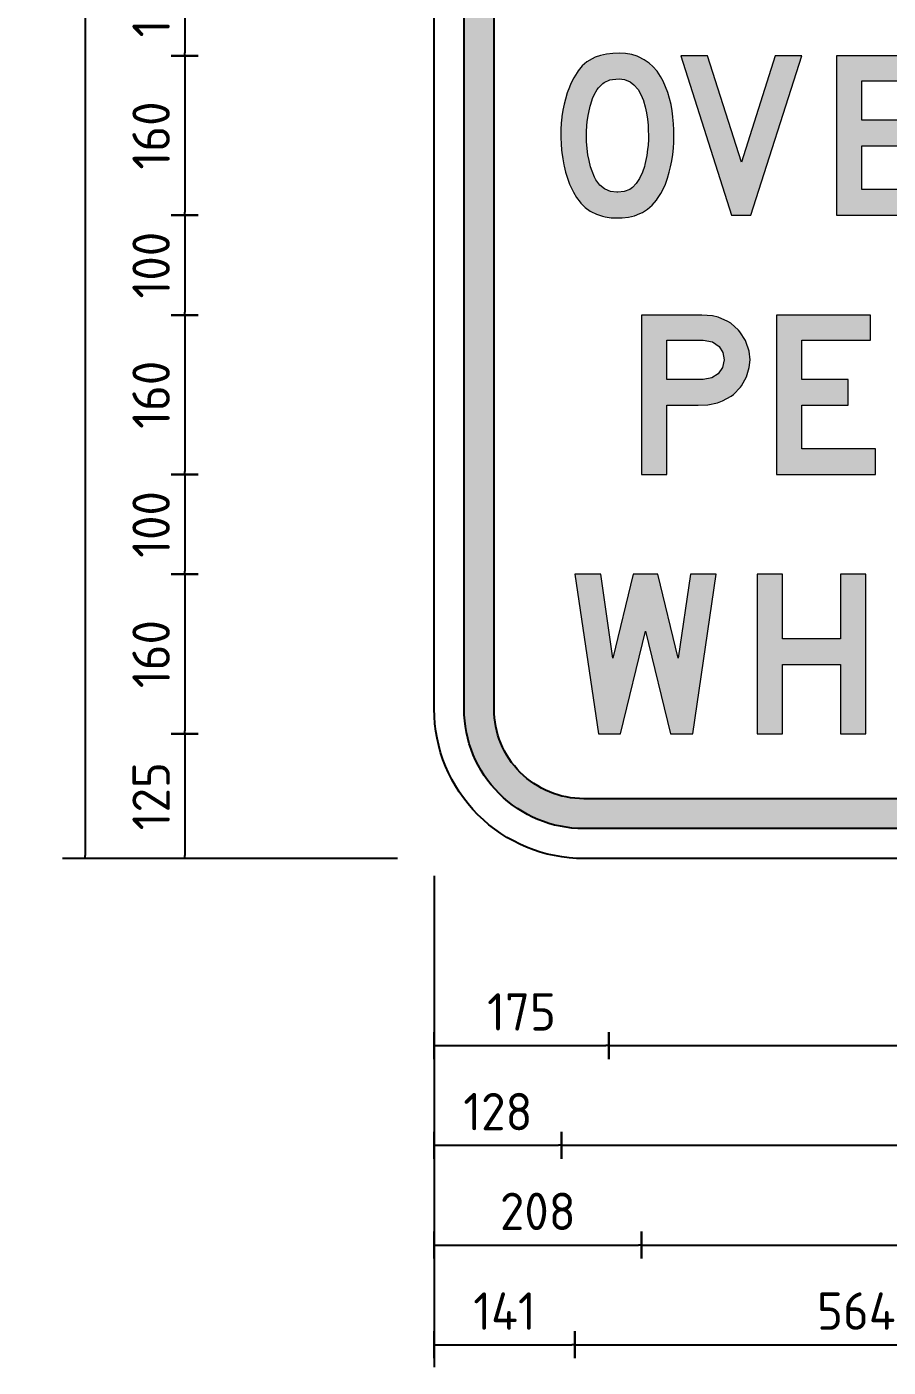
# Model space of a CAD drawing. Header units: inches. Extents: x 0 to 420, y 0 to 297.
# Drawn here: x 85.3 to 142.9, y 116.8 to 206.4 of the extents above; entities that cross this region are included whole.
import ezdxf

# ---------------------------------------------------------------- set-up
doc = ezdxf.new("R2010")
doc.units = ezdxf.units.IN
doc.header["$MEASUREMENT"] = 0
for name, color, linetype in [('L25', 1, 'Continuous'), ('L35', 3, 'Continuous'), ('T25', 1, 'Continuous')]:
    doc.layers.add(name, color=color, linetype=linetype)
doc.styles.add('ISO', font='iso3098b.shx')
doc.dimstyles.new('SIGNSDIM', dxfattribs={"dimtxt": 2.5, "dimasz": 0.2, "dimexe": 1.5, "dimexo": 2, "dimgap": 1, "dimtad": 1, "dimdec": 4, "dimlfac": 15, "dimrnd": 1, "dimdsep": 46, "dimtxsty": 'ISO', "dimblk": 'SGNDIM', "dimcen": 2.5, "dimse2": 1, "dimadec": 0, "dimazin": 0, "dimtfac": 1, "dimtdec": 4, "dimtix": 1, "dimtmove": 0, "dimatfit": 3, "dimldrblk": 'SGNDIM', "dimfxl": 1, "dimtolj": 1, "dimtzin": 0, "dimarcsym": 0})

# ---------------------------------------------------------------- blocks, each defined once
blk = doc.blocks.new('SGNDIM')
for p, q in [((0, 4.5), (0, -4.5)), ((0, 0), (-1, 0))]:
    blk.add_line(p, q)
blk = doc.blocks.new('*D3')
at = {"layer": 'DEFPOINTS', "color": 0, "transparency": 16777216}
for p in [(106.967, 159.094), (95.856, 150.761), (106.967, 150.761)]:
    blk.add_point(p, dxfattribs=at)
at = {"layer": 'T25', "color": 0, "lineweight": -2, "transparency": 16777216}
for p, q in [((95.856, 158.894), (95.856, 150.961)), ((104.967, 150.761), (94.356, 150.761))]:
    blk.add_line(p, q, dxfattribs=at)
at = {"layer": 'T25', "color": 0, "lineweight": -2, "transparency": 16777216, "xscale": 0.2, "yscale": 0.2, "zscale": 0.2}
for p, rotation in [((95.856, 159.094), 90), ((95.856, 150.761), 270)]:
    blk.add_blockref('SGNDIM', p, dxfattribs=dict(at, rotation=rotation))
at = {"layer": 'T25', "color": 0, "transparency": 16777216, "insert": (93.606, 154.928), "char_height": 2.5, "attachment_point": 5, "rotation": 90, "style": 'ISO'}
blk.add_mtext('\\A1;125', dxfattribs=at)
blk = doc.blocks.new('*D4')
at = {"layer": 'DEFPOINTS', "color": 0, "transparency": 16777216}
for p in [(113.634, 169.761), (95.856, 159.094), (113.634, 159.094)]:
    blk.add_point(p, dxfattribs=at)
at = {"layer": 'T25', "color": 0, "lineweight": -2, "transparency": 16777216}
blk.add_line((95.856, 169.561), (95.856, 159.294), dxfattribs=at)
at = {"layer": 'T25', "color": 0, "lineweight": -2, "transparency": 16777216, "xscale": 0.2, "yscale": 0.2, "zscale": 0.2}
for p, rotation in [((95.856, 169.761), 90), ((95.856, 159.094), 270)]:
    blk.add_blockref('SGNDIM', p, dxfattribs=dict(at, rotation=rotation))
at = {"layer": 'T25', "color": 0, "transparency": 16777216, "insert": (93.606, 164.428), "char_height": 2.5, "attachment_point": 5, "rotation": 90, "style": 'ISO'}
blk.add_mtext('\\A1;160', dxfattribs=at)
blk = doc.blocks.new('*D5')
at = {"layer": 'DEFPOINTS', "color": 0, "transparency": 16777216}
for p in [(106.967, 176.428), (95.856, 169.761), (106.967, 169.761)]:
    blk.add_point(p, dxfattribs=at)
at = {"layer": 'T25', "color": 0, "lineweight": -2, "transparency": 16777216}
blk.add_line((95.856, 176.228), (95.856, 169.961), dxfattribs=at)
at = {"layer": 'T25', "color": 0, "lineweight": -2, "transparency": 16777216, "xscale": 0.2, "yscale": 0.2, "zscale": 0.2}
for p, rotation in [((95.856, 176.428), 90), ((95.856, 169.761), 270)]:
    blk.add_blockref('SGNDIM', p, dxfattribs=dict(at, rotation=rotation))
at = {"layer": 'T25', "color": 0, "transparency": 16777216, "insert": (93.606, 173.094), "char_height": 2.5, "attachment_point": 5, "rotation": 90, "style": 'ISO'}
blk.add_mtext('\\A1;100', dxfattribs=at)
blk = doc.blocks.new('*D6')
at = {"layer": 'DEFPOINTS', "color": 0, "transparency": 16777216}
for p in [(113.634, 187.094), (95.856, 176.428), (113.634, 176.428)]:
    blk.add_point(p, dxfattribs=at)
at = {"layer": 'T25', "color": 0, "lineweight": -2, "transparency": 16777216}
blk.add_line((95.856, 186.894), (95.856, 176.628), dxfattribs=at)
at = {"layer": 'T25', "color": 0, "lineweight": -2, "transparency": 16777216, "xscale": 0.2, "yscale": 0.2, "zscale": 0.2}
for p, rotation in [((95.856, 187.094), 90), ((95.856, 176.428), 270)]:
    blk.add_blockref('SGNDIM', p, dxfattribs=dict(at, rotation=rotation))
at = {"layer": 'T25', "color": 0, "transparency": 16777216, "insert": (93.606, 181.761), "char_height": 2.5, "attachment_point": 5, "rotation": 90, "style": 'ISO'}
blk.add_mtext('\\A1;160', dxfattribs=at)
blk = doc.blocks.new('*D7')
at = {"layer": 'DEFPOINTS', "color": 0, "transparency": 16777216}
for p in [(106.967, 193.761), (95.856, 187.094), (106.967, 187.094)]:
    blk.add_point(p, dxfattribs=at)
at = {"layer": 'T25', "color": 0, "lineweight": -2, "transparency": 16777216}
blk.add_line((95.856, 193.561), (95.856, 187.294), dxfattribs=at)
at = {"layer": 'T25', "color": 0, "lineweight": -2, "transparency": 16777216, "xscale": 0.2, "yscale": 0.2, "zscale": 0.2}
for p, rotation in [((95.856, 193.761), 90), ((95.856, 187.094), 270)]:
    blk.add_blockref('SGNDIM', p, dxfattribs=dict(at, rotation=rotation))
at = {"layer": 'T25', "color": 0, "transparency": 16777216, "insert": (93.606, 190.428), "char_height": 2.5, "attachment_point": 5, "rotation": 90, "style": 'ISO'}
blk.add_mtext('\\A1;100', dxfattribs=at)
blk = doc.blocks.new('*D8')
at = {"layer": 'DEFPOINTS', "color": 0, "transparency": 16777216}
for p in [(113.634, 204.428), (95.856, 193.761), (113.634, 193.761)]:
    blk.add_point(p, dxfattribs=at)
at = {"layer": 'T25', "color": 0, "lineweight": -2, "transparency": 16777216}
blk.add_line((95.856, 204.228), (95.856, 193.961), dxfattribs=at)
at = {"layer": 'T25', "color": 0, "lineweight": -2, "transparency": 16777216, "xscale": 0.2, "yscale": 0.2, "zscale": 0.2}
for p, rotation in [((95.856, 204.428), 90), ((95.856, 193.761), 270)]:
    blk.add_blockref('SGNDIM', p, dxfattribs=dict(at, rotation=rotation))
at = {"layer": 'T25', "color": 0, "transparency": 16777216, "insert": (93.606, 199.094), "char_height": 2.5, "attachment_point": 5, "rotation": 90, "style": 'ISO'}
blk.add_mtext('\\A1;160', dxfattribs=at)
blk = doc.blocks.new('*D11')
at = {"layer": 'DEFPOINTS', "color": 0, "transparency": 16777216}
for p in [(112.523, 133.271), (121.922, 133.271), (121.922, 118.261)]:
    blk.add_point(p, dxfattribs=at)
at = {"layer": 'T25', "color": 0, "lineweight": -2, "transparency": 16777216}
for p, q in [((112.523, 131.271), (112.523, 116.761)), ((112.723, 118.261), (121.722, 118.261))]:
    blk.add_line(p, q, dxfattribs=at)
at = {"layer": 'T25', "color": 0, "lineweight": -2, "transparency": 16777216, "xscale": 0.2, "yscale": 0.2, "zscale": 0.2, "rotation": 180}
blk.add_blockref('SGNDIM', (112.523, 118.261), dxfattribs=at)
at = {"layer": 'T25', "color": 0, "lineweight": -2, "transparency": 16777216, "xscale": 0.2, "yscale": 0.2, "zscale": 0.2}
blk.add_blockref('SGNDIM', (121.922, 118.261), dxfattribs=at)
at = {"layer": 'T25', "color": 0, "transparency": 16777216, "insert": (117.222, 120.511), "char_height": 2.5, "attachment_point": 5, "style": 'ISO'}
blk.add_mtext('\\A1;141', dxfattribs=at)
blk = doc.blocks.new('*D13')
at = {"layer": 'DEFPOINTS', "color": 0, "transparency": 16777216}
for p in [(126.373, 186.061), (198.672, 186.061), (198.672, 124.928)]:
    blk.add_point(p, dxfattribs=at)
at = {"layer": 'T25', "color": 0, "lineweight": -2, "transparency": 16777216}
blk.add_line((126.573, 124.928), (198.472, 124.928), dxfattribs=at)
at = {"layer": 'T25', "color": 0, "lineweight": -2, "transparency": 16777216, "xscale": 0.2, "yscale": 0.2, "zscale": 0.2, "rotation": 180}
blk.add_blockref('SGNDIM', (126.373, 124.928), dxfattribs=at)
at = {"layer": 'T25', "color": 0, "lineweight": -2, "transparency": 16777216, "xscale": 0.2, "yscale": 0.2, "zscale": 0.2}
blk.add_blockref('SGNDIM', (198.672, 124.928), dxfattribs=at)
at = {"layer": 'T25', "color": 0, "transparency": 16777216, "insert": (162.523, 127.178), "char_height": 2.5, "attachment_point": 5, "style": 'ISO'}
blk.add_mtext('\\A1;1084', dxfattribs=at)
blk = doc.blocks.new('*D14')
at = {"layer": 'DEFPOINTS', "color": 0, "transparency": 16777216}
for p in [(112.523, 131.793), (126.373, 131.793), (126.373, 124.928)]:
    blk.add_point(p, dxfattribs=at)
at = {"layer": 'T25', "color": 0, "lineweight": -2, "transparency": 16777216}
for p, q in [((112.523, 129.793), (112.523, 123.428)), ((112.723, 124.928), (126.173, 124.928))]:
    blk.add_line(p, q, dxfattribs=at)
at = {"layer": 'T25', "color": 0, "lineweight": -2, "transparency": 16777216, "xscale": 0.2, "yscale": 0.2, "zscale": 0.2, "rotation": 180}
blk.add_blockref('SGNDIM', (112.523, 124.928), dxfattribs=at)
at = {"layer": 'T25', "color": 0, "lineweight": -2, "transparency": 16777216, "xscale": 0.2, "yscale": 0.2, "zscale": 0.2}
blk.add_blockref('SGNDIM', (126.373, 124.928), dxfattribs=at)
at = {"layer": 'T25', "color": 0, "transparency": 16777216, "insert": (119.448, 127.178), "char_height": 2.5, "attachment_point": 5, "style": 'ISO'}
blk.add_mtext('\\A1;208', dxfattribs=at)
blk = doc.blocks.new('*D16')
at = {"layer": 'DEFPOINTS', "color": 0, "transparency": 16777216}
for p in [(121.036, 144.871), (204.009, 144.871), (204.009, 131.594)]:
    blk.add_point(p, dxfattribs=at)
at = {"layer": 'T25', "color": 0, "lineweight": -2, "transparency": 16777216}
blk.add_line((121.236, 131.594), (203.809, 131.594), dxfattribs=at)
at = {"layer": 'T25', "color": 0, "lineweight": -2, "transparency": 16777216, "xscale": 0.2, "yscale": 0.2, "zscale": 0.2, "rotation": 180}
blk.add_blockref('SGNDIM', (121.036, 131.594), dxfattribs=at)
at = {"layer": 'T25', "color": 0, "lineweight": -2, "transparency": 16777216, "xscale": 0.2, "yscale": 0.2, "zscale": 0.2}
blk.add_blockref('SGNDIM', (204.009, 131.594), dxfattribs=at)
at = {"layer": 'T25', "color": 0, "transparency": 16777216, "insert": (162.523, 133.844), "char_height": 2.5, "attachment_point": 5, "style": 'ISO'}
blk.add_mtext('\\A1;1245', dxfattribs=at)
blk = doc.blocks.new('*D17')
at = {"layer": 'DEFPOINTS', "color": 0, "transparency": 16777216}
for p in [(112.523, 141.322), (121.036, 141.322), (121.036, 131.594)]:
    blk.add_point(p, dxfattribs=at)
at = {"layer": 'T25', "color": 0, "lineweight": -2, "transparency": 16777216}
for p, q in [((112.523, 139.322), (112.523, 130.094)), ((112.723, 131.594), (120.836, 131.594))]:
    blk.add_line(p, q, dxfattribs=at)
at = {"layer": 'T25', "color": 0, "lineweight": -2, "transparency": 16777216, "xscale": 0.2, "yscale": 0.2, "zscale": 0.2, "rotation": 180}
blk.add_blockref('SGNDIM', (112.523, 131.594), dxfattribs=at)
at = {"layer": 'T25', "color": 0, "lineweight": -2, "transparency": 16777216, "xscale": 0.2, "yscale": 0.2, "zscale": 0.2}
blk.add_blockref('SGNDIM', (121.036, 131.594), dxfattribs=at)
at = {"layer": 'T25', "color": 0, "transparency": 16777216, "insert": (116.779, 133.844), "char_height": 2.5, "attachment_point": 5, "style": 'ISO'}
blk.add_mtext('\\A1;128', dxfattribs=at)
blk = doc.blocks.new('*D18')
at = {"layer": 'DEFPOINTS', "color": 0, "transparency": 16777216}
for p in [(112.066, 270.761), (89.189, 150.761), (112.066, 150.761)]:
    blk.add_point(p, dxfattribs=at)
at = {"layer": 'T25', "color": 0, "lineweight": -2, "transparency": 16777216}
for p, q in [((110.066, 270.761), (87.689, 270.761)), ((89.189, 270.561), (89.189, 150.961)), ((110.066, 150.761), (87.689, 150.761))]:
    blk.add_line(p, q, dxfattribs=at)
at = {"layer": 'T25', "color": 0, "lineweight": -2, "transparency": 16777216, "xscale": 0.2, "yscale": 0.2, "zscale": 0.2}
for p, rotation in [((89.189, 270.761), 90), ((89.189, 150.761), 270)]:
    blk.add_blockref('SGNDIM', p, dxfattribs=dict(at, rotation=rotation))
at = {"layer": 'T25', "color": 0, "transparency": 16777216, "insert": (86.939, 210.761), "char_height": 2.5, "attachment_point": 5, "rotation": 90, "style": 'ISO'}
blk.add_mtext('\\A1;1800', dxfattribs=at)
blk = doc.blocks.new('*D20')
at = {"layer": 'DEFPOINTS', "color": 0, "transparency": 16777216}
for p in [(103.17, 211.45), (95.856, 204.428), (103.17, 204.428)]:
    blk.add_point(p, dxfattribs=at)
at = {"layer": 'T25', "color": 0, "lineweight": -2, "transparency": 16777216}
blk.add_line((95.856, 211.25), (95.856, 204.628), dxfattribs=at)
at = {"layer": 'T25', "color": 0, "lineweight": -2, "transparency": 16777216, "xscale": 0.2, "yscale": 0.2, "zscale": 0.2}
for p, rotation in [((95.856, 211.45), 90), ((95.856, 204.428), 270)]:
    blk.add_blockref('SGNDIM', p, dxfattribs=dict(at, rotation=rotation))
at = {"layer": 'T25', "color": 0, "transparency": 16777216, "insert": (93.606, 207.939), "char_height": 2.5, "attachment_point": 5, "rotation": 90, "style": 'ISO'}
blk.add_mtext('\\A1;105', dxfattribs=at)
blk = doc.blocks.new('*D23')
at = {"layer": 'DEFPOINTS', "color": 0, "transparency": 16777216}
for p in [(124.196, 150.526), (200.849, 150.526), (200.849, 138.261)]:
    blk.add_point(p, dxfattribs=at)
at = {"layer": 'T25', "color": 0, "lineweight": -2, "transparency": 16777216}
blk.add_line((124.396, 138.261), (200.649, 138.261), dxfattribs=at)
at = {"layer": 'T25', "color": 0, "lineweight": -2, "transparency": 16777216, "xscale": 0.2, "yscale": 0.2, "zscale": 0.2, "rotation": 180}
blk.add_blockref('SGNDIM', (124.196, 138.261), dxfattribs=at)
at = {"layer": 'T25', "color": 0, "lineweight": -2, "transparency": 16777216, "xscale": 0.2, "yscale": 0.2, "zscale": 0.2}
blk.add_blockref('SGNDIM', (200.849, 138.261), dxfattribs=at)
at = {"layer": 'T25', "color": 0, "transparency": 16777216, "insert": (162.523, 140.511), "char_height": 2.5, "attachment_point": 5, "style": 'ISO'}
blk.add_mtext('\\A1;1150', dxfattribs=at)
blk = doc.blocks.new('*D24')
at = {"layer": 'DEFPOINTS', "color": 0, "transparency": 16777216}
for p in [(112.523, 151.599), (124.196, 151.599), (124.196, 138.261)]:
    blk.add_point(p, dxfattribs=at)
at = {"layer": 'T25', "color": 0, "lineweight": -2, "transparency": 16777216}
for p, q in [((112.523, 149.599), (112.523, 136.761)), ((112.723, 138.261), (123.996, 138.261))]:
    blk.add_line(p, q, dxfattribs=at)
at = {"layer": 'T25', "color": 0, "lineweight": -2, "transparency": 16777216, "xscale": 0.2, "yscale": 0.2, "zscale": 0.2, "rotation": 180}
blk.add_blockref('SGNDIM', (112.523, 138.261), dxfattribs=at)
at = {"layer": 'T25', "color": 0, "lineweight": -2, "transparency": 16777216, "xscale": 0.2, "yscale": 0.2, "zscale": 0.2}
blk.add_blockref('SGNDIM', (124.196, 138.261), dxfattribs=at)
at = {"layer": 'T25', "color": 0, "transparency": 16777216, "insert": (118.359, 140.511), "char_height": 2.5, "attachment_point": 5, "style": 'ISO'}
blk.add_mtext('\\A1;175', dxfattribs=at)
blk = doc.blocks.new('*D27')
at = {"layer": 'DEFPOINTS', "color": 0, "transparency": 16777216}
for p in [(121.922, 132.028), (159.546, 132.028), (159.546, 118.261)]:
    blk.add_point(p, dxfattribs=at)
at = {"layer": 'T25', "color": 0, "lineweight": -2, "transparency": 16777216}
blk.add_line((122.122, 118.261), (159.346, 118.261), dxfattribs=at)
at = {"layer": 'T25', "color": 0, "lineweight": -2, "transparency": 16777216, "xscale": 0.2, "yscale": 0.2, "zscale": 0.2, "rotation": 180}
blk.add_blockref('SGNDIM', (121.922, 118.261), dxfattribs=at)
at = {"layer": 'T25', "color": 0, "lineweight": -2, "transparency": 16777216, "xscale": 0.2, "yscale": 0.2, "zscale": 0.2}
blk.add_blockref('SGNDIM', (159.546, 118.261), dxfattribs=at)
at = {"layer": 'T25', "color": 0, "transparency": 16777216, "insert": (140.734, 120.511), "char_height": 2.5, "attachment_point": 5, "style": 'ISO'}
blk.add_mtext('\\A1;564', dxfattribs=at)

msp = doc.modelspace()

# ---------------------------------------------------------------- hatches: boundary and pattern name
at = {"layer": 'L25'}
h = msp.add_hatch(color=256, dxfattribs=at)
edge = h.paths.add_edge_path(flags=16)
edge.add_line((116.5225119, 160.7609522), (116.5225119, 260.7609522))
edge.add_arc((122.5225119, 260.7609522), 6, 90, 180, ccw=False)
edge.add_line((122.5225119, 266.7609522), (202.5225119, 266.7609522))
edge.add_arc((202.5225119, 260.7609522), 6, 0, 90, ccw=False)
edge.add_line((208.5225119, 260.7609522), (208.5225119, 160.7609522))
edge.add_arc((202.5225119, 160.7609522), 6, -90, 0, ccw=False)
edge.add_line((202.5225119, 154.7609522), (122.5225119, 154.7609522))
edge.add_arc((122.5225119, 160.7609522), 6, 180, 270, ccw=False)
edge = h.paths.add_edge_path()
edge.add_line((114.5225119, 160.7609522), (114.5225119, 260.7609522))
edge.add_arc((122.5225119, 260.7609522), 8, 90, 180, ccw=False)
edge.add_line((122.5225119, 268.7609522), (202.5225119, 268.7609522))
edge.add_arc((202.5225119, 260.7609522), 8, 0, 90, ccw=False)
edge.add_line((210.5225119, 260.7609522), (210.5225119, 160.7609522))
edge.add_arc((202.5225119, 160.7609522), 8, -90, 0, ccw=False)
edge.add_line((202.5225119, 152.7609522), (122.5225119, 152.7609522))
edge.add_arc((122.5225119, 160.7609522), 8, 180, 270, ccw=False)
h = msp.add_hatch(color=256, dxfattribs=at)
h.paths.add_polyline_path([(127.6755246, 195.2154976), (127.8710937, 195.6066359), (127.9729526, 195.8470229), (128.1155551, 196.2340869), (128.2377858, 196.6455969), (128.3233473, 196.9959916), (128.4048345, 197.4034273), (128.4700242, 197.8271605), (128.4700242, 197.8312348), (128.5148421, 198.2427449), (128.5392882, 198.6583293), (128.547437, 199.0779881), (128.5433626, 199.4691263), (128.5189165, 199.8847107), (128.4822472, 200.3125182), (128.4822472, 200.3369644), (128.4292806, 200.7484744), (128.3518678, 201.1599845), (128.2581576, 201.5633458), (128.1400013, 201.9626328), (127.9933244, 202.3537711), (127.8262758, 202.7286119), (127.6470041, 203.0464118), (127.4147657, 203.3886578), (127.1458581, 203.6983089), (126.8891736, 203.9264729), (126.551002, 204.1627856), (126.1761612, 204.3583548), (126.0987484, 204.3909496), (125.7239075, 204.509106), (125.3164718, 204.57837), (124.8764413, 204.6028162), (124.4527082, 204.5865187), (124.028975, 204.5376265), (123.6378368, 204.4479906), (123.2792933, 204.3257599), (123.0715011, 204.2279753), (122.7333295, 204.0120344), (122.4236784, 203.7431268), (122.1506964, 203.4171783), (122.0692093, 203.3030963), (121.8573427, 202.9567759), (121.6617736, 202.569712), (121.5599147, 202.3252506), (121.4173122, 201.9381867), (121.2910071, 201.530751), (121.2054456, 201.188505), (121.1239585, 200.7769949), (121.0628431, 200.3573362), (121.0587688, 200.3247413), (121.0139508, 199.9173056), (120.9895047, 199.5017212), (120.981356, 199.0779881), (120.981356, 198.9435343), (121.0017278, 198.5279499), (121.038397, 198.1082911), (121.0546944, 197.9575399), (121.1158098, 197.5419555), (121.1932225, 197.1385941), (121.20952, 197.0489583), (121.3073045, 196.6374482), (121.4295352, 196.2503843), (121.5762121, 195.8470229), (121.7391864, 195.4844052), (121.8247479, 195.3173565), (122.0406888, 194.9547388), (122.2770015, 194.6369389), (122.3218194, 194.5798979), (122.6192475, 194.2824699), (122.9492704, 194.0420828), (123.0022371, 194.0094879), (123.3689292, 193.8261419), (123.7722905, 193.6957624), (123.9474879, 193.6550189), (124.3508492, 193.5979779), (124.7908798, 193.5816804), (125.0923822, 193.5898292), (125.5161153, 193.6387214), (125.911328, 193.7324317), (126.2739457, 193.8709598), (126.4450687, 193.9565213), (126.7832404, 194.1724622), (127.0928915, 194.4413698), (127.3780965, 194.7673183), (127.4555093, 194.8732516)])
h.paths.add_polyline_path([(124.8764413, 202.8793632), (125.2512821, 202.8386196), (125.6138999, 202.6878684), (125.8746588, 202.4882249), (126.1476407, 202.1744994), (126.3432098, 201.8363278), (126.5021097, 201.4411151), (126.5102584, 201.416669), (126.6243404, 201.017382), (126.7139763, 200.6099463), (126.7750917, 200.1943619), (126.8158352, 199.7869262), (126.8321327, 199.4691263), (126.8443557, 199.0779881), (126.8402814, 198.8498241), (126.8158352, 198.4260909), (126.7873147, 198.1734808), (126.7343481, 197.7619707), (126.6936045, 197.5460298), (126.6039687, 197.1467428), (126.5754482, 197.0326608), (126.4450687, 196.6455969), (126.2494996, 196.2218638), (126.0294843, 195.8796178), (125.7809485, 195.618859), (125.5894538, 195.4925539), (125.2227616, 195.3499514), (124.7908798, 195.3010591), (124.7297644, 195.3010591), (124.3060313, 195.3581001), (123.9434135, 195.4966282), (123.90267, 195.5210744), (123.5970932, 195.7696102), (123.3363343, 196.1200049), (123.2344754, 196.3074253), (123.0715011, 196.7067123), (122.9777909, 197.0082147), (122.875932, 197.4197248), (122.7985192, 197.810863), (122.7455526, 198.2305218), (122.7455526, 198.2427449), (122.7129577, 198.6624036), (122.7007346, 199.0779881), (122.704809, 199.3387469), (122.7292551, 199.7584057), (122.7577756, 200.0110158), (122.818891, 200.4225259), (122.8555602, 200.6425412), (122.9492704, 201.0459025), (122.9859396, 201.1844306), (123.1122447, 201.5714946), (123.2263267, 201.8241047), (123.4259702, 202.1744994), (123.5074573, 202.2885814), (123.7926623, 202.5778607), (123.8822982, 202.6430504), (124.2612134, 202.8100991), (124.4445594, 202.8467683)], flags=16)
for points in [[(137.095438, 204.4276188), (135.3067952, 204.4276188), (133.0699732, 197.3178658), (130.7801846, 204.4276188), (129.015988, 204.4276188), (132.39363, 193.7609522), (133.6933499, 193.7609522)], [(145.7086287, 204.4276188), (139.4137471, 204.4276188), (139.4137471, 193.7609522), (146.0468003, 193.7609522), (146.0468003, 195.4844052), (141.1046053, 195.4844052), (141.1046053, 198.3975704), (144.2133397, 198.3975704), (144.2133397, 200.1169491), (141.1046053, 200.1169491), (141.1046053, 202.7530581), (145.7086287, 202.7530581)], [(141.6856076, 187.0942855), (135.3952397, 187.0942855), (135.3952397, 176.4276188), (142.0270847, 176.4276188), (142.0270847, 178.1529769), (137.0846528, 178.1529769), (137.0846528, 181.0645186), (140.1938917, 181.0645186), (140.1938917, 182.7808904), (137.0846528, 182.7808904), (137.0846528, 185.4138586), (141.6856076, 185.4138586)], [(126.6372559, 165.9527374), (128.3258039, 159.0997472), (129.8167559, 159.0997472), (131.3705794, 169.7609522), (129.6550864, 169.7609522), (128.8377573, 164.1474281), (127.4635666, 169.7609522), (125.8109451, 169.7609522), (124.4636993, 164.1474281), (123.6553519, 169.7609522), (121.9218956, 169.7609522), (123.502664, 159.0997472), (124.9846344, 159.0997472)], [(139.678595, 163.7342727), (139.678595, 159.0997472), (141.367143, 159.0997472), (141.367143, 169.7609522), (139.678595, 169.7609522), (139.678595, 165.4497657), (135.7985272, 165.4497657), (135.7985272, 169.7609522), (134.1099791, 169.7609522), (134.1099791, 159.0997472), (135.7985272, 159.0997472), (135.7985272, 163.7342727)]]:
    msp.add_hatch(color=256, dxfattribs=at).paths.add_polyline_path(points)
h = msp.add_hatch(color=256, dxfattribs=at)
h.paths.add_polyline_path([(132.9599687, 185.9710055), (132.86112, 186.0878266), (132.3489044, 186.5461249), (132.1512071, 186.662946), (131.5131841, 186.9415194), (131.1177895, 187.0313818), (130.4078766, 187.0942855), (126.3730549, 187.0942855), (126.3730549, 176.4276188), (128.062468, 176.4276188), (128.062468, 181.0645186), (130.1562619, 181.0645186), (130.8212436, 181.1004635), (131.4502804, 181.2352571), (131.7917575, 181.3610645), (132.3758631, 181.6755829), (132.5376154, 181.792404), (133.0048999, 182.2776609), (133.0588173, 182.3585371), (133.4002944, 182.9516289), (133.5800192, 183.589652), (133.6339367, 184.1018676), (133.571033, 184.6680007), (133.3553632, 185.31501), (133.3194183, 185.3868999)])
h.paths.add_polyline_path([(130.497739, 185.4138586), (131.1177895, 185.2970375), (131.5581153, 185.0004916), (131.8187162, 184.5871246), (131.8995924, 184.1018676), (131.8007437, 183.5806657), (131.5131841, 183.1672987), (131.0728583, 182.8887253), (130.497739, 182.7808904), (128.062468, 182.7808904), (128.062468, 185.4138586)], flags=16)

# ---------------------------------------------------------------- linework, layer by layer
for points in [[(114.5225119, 160.7609522), (114.5225119, 260.7609522, -0.4142135624), (122.5225119, 268.7609522), (202.5225119, 268.7609522, -0.4142135624), (210.5225119, 260.7609522), (210.5225119, 160.7609522, -0.4142135624), (202.5225119, 152.7609522), (122.5225119, 152.7609522, -0.4142135624)], [(116.5225119, 160.7609522), (116.5225119, 260.7609522, -0.4142135624), (122.5225119, 266.7609522), (202.5225119, 266.7609522, -0.4142135624), (208.5225119, 260.7609522), (208.5225119, 160.7609522, -0.4142135624), (202.5225119, 154.7609522), (122.5225119, 154.7609522, -0.4142135624)]]:
    msp.add_lwpolyline(points, format="xyb", close=True, dxfattribs=at)
at = {"layer": 'L25', "color": 1, "lineweight": 0}
for points in [[(127.6755246, 195.2154976), (127.8710937, 195.6066359), (127.9729526, 195.8470229), (128.1155551, 196.2340869), (128.2377858, 196.6455969), (128.3233473, 196.9959916), (128.4048345, 197.4034273), (128.4700242, 197.8271605), (128.4700242, 197.8312348), (128.5148421, 198.2427449), (128.5392882, 198.6583293), (128.547437, 199.0779881), (128.5433626, 199.4691263), (128.5189165, 199.8847107), (128.4822472, 200.3125182), (128.4822472, 200.3369644), (128.4292806, 200.7484744), (128.3518678, 201.1599845), (128.2581576, 201.5633458), (128.1400013, 201.9626328), (127.9933244, 202.3537711), (127.8262758, 202.7286119), (127.6470041, 203.0464118), (127.4147657, 203.3886578), (127.1458581, 203.6983089), (126.8891736, 203.9264729), (126.551002, 204.1627856), (126.1761612, 204.3583548), (126.0987484, 204.3909496), (125.7239075, 204.509106), (125.3164718, 204.57837), (124.8764413, 204.6028162), (124.4527082, 204.5865187), (124.028975, 204.5376265), (123.6378368, 204.4479906), (123.2792933, 204.3257599), (123.0715011, 204.2279753), (122.7333295, 204.0120344), (122.4236784, 203.7431268), (122.1506964, 203.4171783), (122.0692093, 203.3030963), (121.8573427, 202.9567759), (121.6617736, 202.569712), (121.5599147, 202.3252506), (121.4173122, 201.9381867), (121.2910071, 201.530751), (121.2054456, 201.188505), (121.1239585, 200.7769949), (121.0628431, 200.3573362), (121.0587688, 200.3247413), (121.0139508, 199.9173056), (120.9895047, 199.5017212), (120.981356, 199.0779881), (120.981356, 198.9435343), (121.0017278, 198.5279499), (121.038397, 198.1082911), (121.0546944, 197.9575399), (121.1158098, 197.5419555), (121.1932225, 197.1385941), (121.20952, 197.0489583), (121.3073045, 196.6374482), (121.4295352, 196.2503843), (121.5762121, 195.8470229), (121.7391864, 195.4844052), (121.8247479, 195.3173565), (122.0406888, 194.9547388), (122.2770015, 194.6369389), (122.3218194, 194.5798979), (122.6192475, 194.2824699), (122.9492704, 194.0420828), (123.0022371, 194.0094879), (123.3689292, 193.8261419), (123.7722905, 193.6957624), (123.9474879, 193.6550189), (124.3508492, 193.5979779), (124.7908798, 193.5816804), (125.0923822, 193.5898292), (125.5161153, 193.6387214), (125.911328, 193.7324317), (126.2739457, 193.8709598), (126.4450687, 193.9565213), (126.7832404, 194.1724622), (127.0928915, 194.4413698), (127.3780965, 194.7673183), (127.4555093, 194.8732516)], [(137.095438, 204.4276188), (135.3067952, 204.4276188), (133.0699732, 197.3178658), (130.7801846, 204.4276188), (129.015988, 204.4276188), (132.39363, 193.7609522), (133.6933499, 193.7609522)], [(145.7086287, 204.4276188), (139.4137471, 204.4276188), (139.4137471, 193.7609522), (146.0468003, 193.7609522), (146.0468003, 195.4844052), (141.1046053, 195.4844052), (141.1046053, 198.3975704), (144.2133397, 198.3975704), (144.2133397, 200.1169491), (141.1046053, 200.1169491), (141.1046053, 202.7530581), (145.7086287, 202.7530581)], [(124.8764413, 202.8793632), (125.2512821, 202.8386196), (125.6138999, 202.6878684), (125.8746588, 202.4882249), (126.1476407, 202.1744994), (126.3432098, 201.8363278), (126.5021097, 201.4411151), (126.5102584, 201.416669), (126.6243404, 201.017382), (126.7139763, 200.6099463), (126.7750917, 200.1943619), (126.8158352, 199.7869262), (126.8321327, 199.4691263), (126.8443557, 199.0779881), (126.8402814, 198.8498241), (126.8158352, 198.4260909), (126.7873147, 198.1734808), (126.7343481, 197.7619707), (126.6936045, 197.5460298), (126.6039687, 197.1467428), (126.5754482, 197.0326608), (126.4450687, 196.6455969), (126.2494996, 196.2218638), (126.0294843, 195.8796178), (125.7809485, 195.618859), (125.5894538, 195.4925539), (125.2227616, 195.3499514), (124.7908798, 195.3010591), (124.7297644, 195.3010591), (124.3060313, 195.3581001), (123.9434135, 195.4966282), (123.90267, 195.5210744), (123.5970932, 195.7696102), (123.3363343, 196.1200049), (123.2344754, 196.3074253), (123.0715011, 196.7067123), (122.9777909, 197.0082147), (122.875932, 197.4197248), (122.7985192, 197.810863), (122.7455526, 198.2305218), (122.7455526, 198.2427449), (122.7129577, 198.6624036), (122.7007346, 199.0779881), (122.704809, 199.3387469), (122.7292551, 199.7584057), (122.7577756, 200.0110158), (122.818891, 200.4225259), (122.8555602, 200.6425412), (122.9492704, 201.0459025), (122.9859396, 201.1844306), (123.1122447, 201.5714946), (123.2263267, 201.8241047), (123.4259702, 202.1744994), (123.5074573, 202.2885814), (123.7926623, 202.5778607), (123.8822982, 202.6430504), (124.2612134, 202.8100991), (124.4445594, 202.8467683)], [(132.9599687, 185.9710055), (132.86112, 186.0878266), (132.3489044, 186.5461249), (132.1512071, 186.662946), (131.5131841, 186.9415194), (131.1177895, 187.0313818), (130.4078766, 187.0942855), (126.3730549, 187.0942855), (126.3730549, 176.4276188), (128.062468, 176.4276188), (128.062468, 181.0645186), (130.1562619, 181.0645186), (130.8212436, 181.1004635), (131.4502804, 181.2352571), (131.7917575, 181.3610645), (132.3758631, 181.6755829), (132.5376154, 181.792404), (133.0048999, 182.2776609), (133.0588173, 182.3585371), (133.4002944, 182.9516289), (133.5800192, 183.589652), (133.6339367, 184.1018676), (133.571033, 184.6680007), (133.571033, 184.6680007), (133.3553632, 185.31501), (133.3194183, 185.3868999)], [(141.6856076, 187.0942855), (135.3952397, 187.0942855), (135.3952397, 176.4276188), (142.0270847, 176.4276188), (142.0270847, 178.1529769), (137.0846528, 178.1529769), (137.0846528, 181.0645186), (140.1938917, 181.0645186), (140.1938917, 182.7808904), (137.0846528, 182.7808904), (137.0846528, 185.4138586), (141.6856076, 185.4138586)], [(130.497739, 185.4138586), (131.1177895, 185.2970375), (131.5581153, 185.0004916), (131.8187162, 184.5871246), (131.8995924, 184.1018676), (131.8007437, 183.5806657), (131.5131841, 183.1672987), (131.0728583, 182.8887253), (130.497739, 182.7808904), (128.062468, 182.7808904), (128.062468, 185.4138586)], [(126.6372559, 165.9527374), (126.6372559, 165.9527374), (128.3258039, 159.0997472), (129.8167559, 159.0997472), (131.3705794, 169.7609522), (129.6550864, 169.7609522), (128.8377573, 164.1474281), (127.4635666, 169.7609522), (125.8109451, 169.7609522), (124.4636993, 164.1474281), (123.6553519, 169.7609522), (121.9218956, 169.7609522), (123.502664, 159.0997472), (124.9846344, 159.0997472)], [(139.678595, 163.7342727), (139.678595, 159.0997472), (141.367143, 159.0997472), (141.367143, 169.7609522), (139.678595, 169.7609522), (139.678595, 165.4497657), (135.7985272, 165.4497657), (135.7985272, 169.7609522), (134.1099791, 169.7609522), (134.1099791, 159.0997472), (135.7985272, 159.0997472), (135.7985272, 163.7342727)]]:
    msp.add_lwpolyline(points, close=True, dxfattribs=at)
at = {"layer": 'L35'}
msp.add_lwpolyline([(112.5225119, 160.7609522), (112.5225119, 260.7609522, -0.4142135624), (122.5225119, 270.7609522), (202.5225119, 270.7609522, -0.4142135624), (212.5225119, 260.7609522), (212.5225119, 160.7609522, -0.4142135624), (202.5225119, 150.7609522), (122.5225119, 150.7609522, -0.4142135624)], format="xyb", close=True, dxfattribs=at)

# ---------------------------------------------------------------- dimensions: what is measured, and where the dimension line sits
at = {"layer": 'T25'}
for base, p1, p2, override, picture, middle in [((89.1891786, 150.7609522), (112.0660138, 270.7609522), (112.0660138, 150.7609522), {"dimse2": 0}, '*D18', (86.9391786, 210.7609522)), ((95.8558452, 204.4276188), (103.170334, 211.4495281), (103.170334, 204.4276188), {"dimse1": 1}, '*D20', (93.6058452, 207.9385734)), ((95.8558452, 193.7609522), (113.633623, 204.4276188), (113.633623, 193.7609522), {"dimse1": 1}, '*D8', (93.6058452, 199.0942855)), ((95.8558452, 187.0942855), (106.9669563, 193.7609522), (106.9669563, 187.0942855), {"dimse1": 1}, '*D7', (93.6058452, 190.4276188)), ((95.8558452, 176.4276188), (113.633623, 187.0942855), (113.633623, 176.4276188), {"dimse1": 1}, '*D6', (93.6058452, 181.7609522)), ((95.8558452, 169.7609522), (106.9669563, 176.4276188), (106.9669563, 169.7609522), {"dimse1": 1}, '*D5', (93.6058452, 173.0942855)), ((95.8558452, 159.0942855), (113.633623, 169.7609522), (113.633623, 159.0942855), {"dimse1": 1}, '*D4', (93.6058452, 164.4276188)), ((95.8558452, 150.7609522), (106.9669563, 159.0942855), (106.9669563, 150.7609522), {"dimse1": 1, "dimse2": 0}, '*D3', (93.6058452, 154.9276188))]:
    dim = msp.add_linear_dim(base=base, p1=p1, p2=p2, angle=90, dimstyle='SIGNSDIM', override=override, dxfattribs=at)
    dim.commit()
    dim.dimension.update_dxf_attribs({"geometry": picture, "text_midpoint": middle})
for base, p1, p2, picture, middle in [((198.6719689, 124.9276188), (126.3730549, 186.0605164), (198.6719689, 186.0605164), '*D13', (162.5225119, 127.1776188)), ((200.8491548, 138.2609522), (124.195869, 150.5262956), (200.8491548, 150.5262956), '*D23', (162.5225119, 140.5109522)), ((204.0086032, 131.5942855), (121.0364205, 144.8707198), (204.0086032, 144.8707198), '*D16', (162.5225119, 133.8442855)), ((159.5458933, 118.2609522), (121.9218956, 132.0278898), (159.5458933, 132.0278898), '*D27', (140.7338945, 120.5109522))]:
    dim = msp.add_linear_dim(base=base, p1=p1, p2=p2, dimstyle='SIGNSDIM', override={"dimse1": 1}, dxfattribs=at)
    dim.commit()
    dim.dimension.update_dxf_attribs({"geometry": picture, "text_midpoint": middle})
for base, p1, p2, picture, middle in [((124.195869, 138.2609522), (112.5225119, 151.5987561), (124.195869, 151.5987561), '*D24', (118.3591904, 140.5109522)), ((121.0364205, 131.5942855), (112.5225119, 141.3221506), (121.0364205, 141.3221506), '*D17', (116.7794662, 133.8442855)), ((121.9218956, 118.2609522), (112.5225119, 133.2705632), (121.9218956, 133.2705632), '*D11', (117.2222038, 120.5109522)), ((126.3730549, 124.9276188), (112.5225119, 131.7932626), (126.3730549, 131.7932626), '*D14', (119.4477834, 127.1776188))]:
    dim = msp.add_linear_dim(base=base, p1=p1, p2=p2, dimstyle='SIGNSDIM', dxfattribs=at)
    dim.commit()
    dim.dimension.update_dxf_attribs({"geometry": picture, "text_midpoint": middle})

doc.saveas('drawing.dxf')
